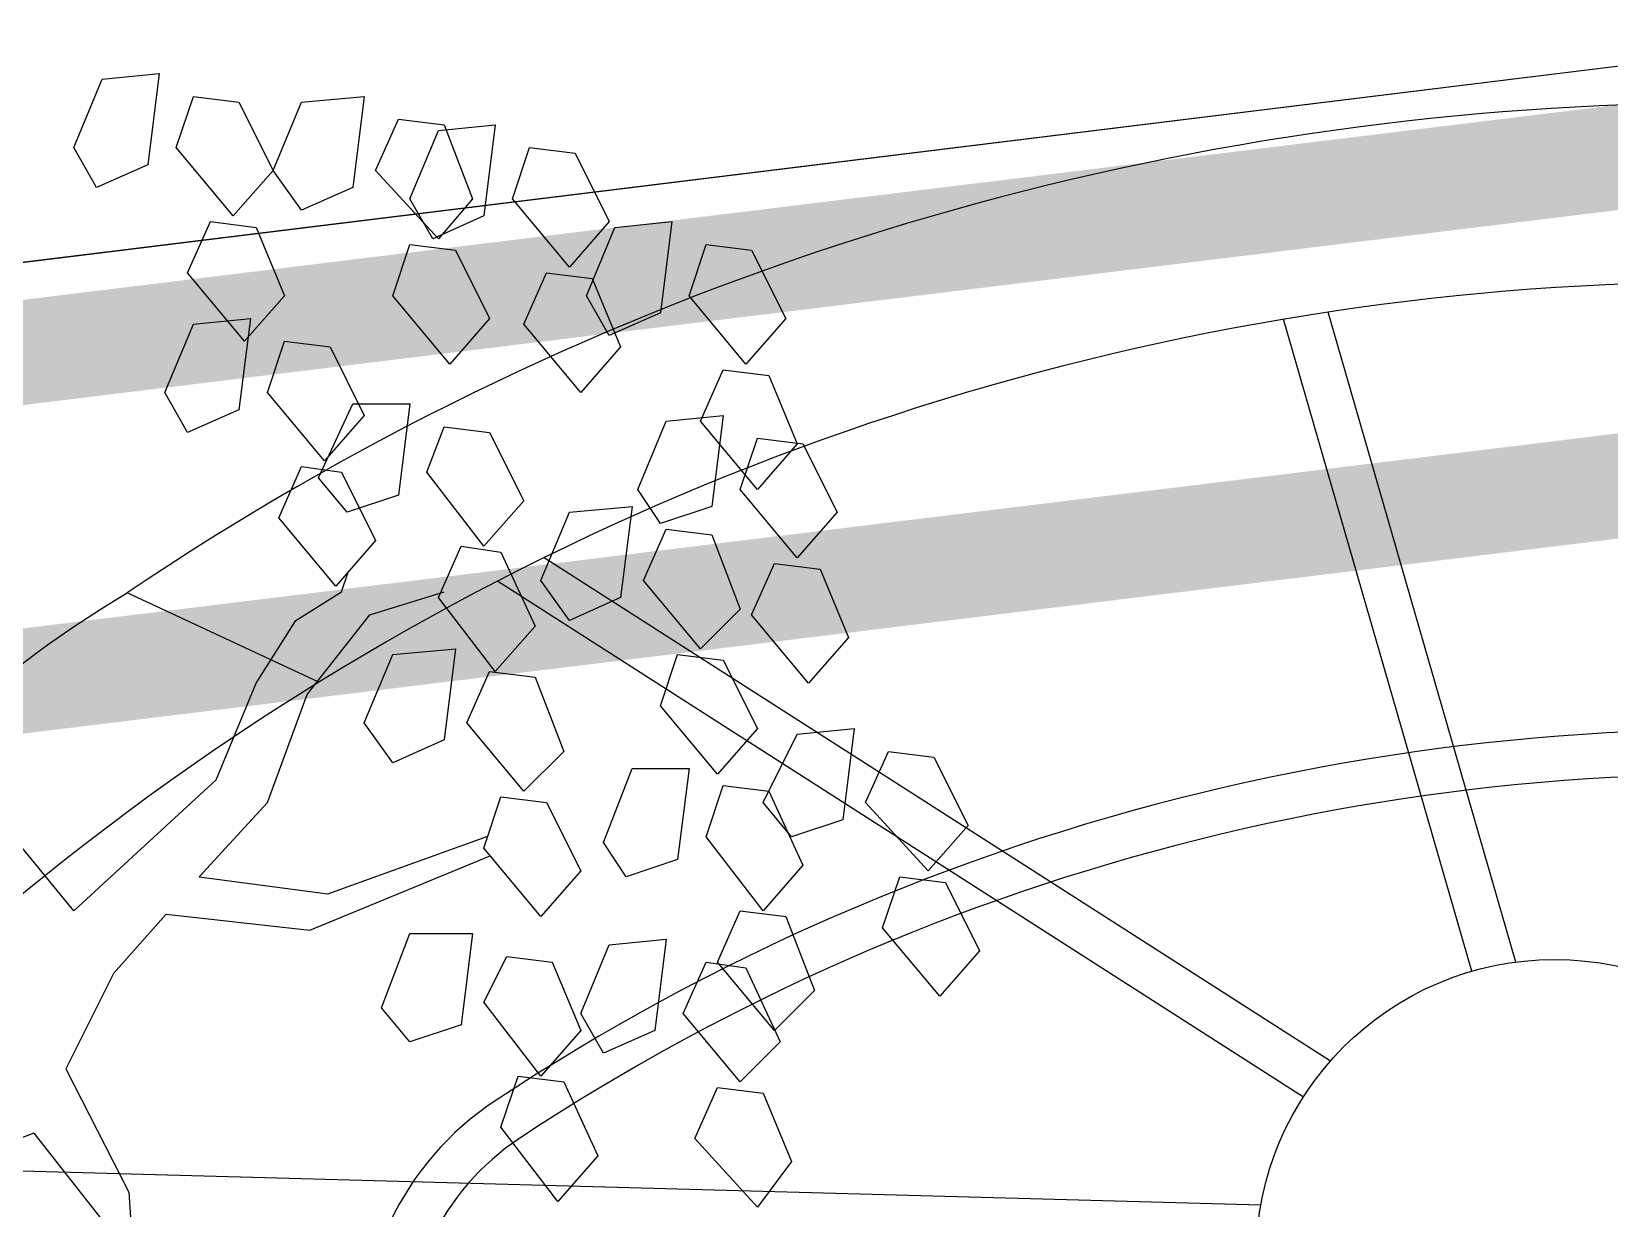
# Model space of a CAD drawing. Extents: x -809667 to 586099, y 3084146 to 3634412.
# Drawn here: x 381251.022 to 381253.665, y 3087139.781 to 3087141.753 of the extents above; entities that cross this region are included whole.
import ezdxf

# ---------------------------------------------------------------- set-up
doc = ezdxf.new("R2010")
doc.units = 0
doc.header["$LTSCALE"] = 0.5
for name, color, linetype in [('WIRE-照明', 1, 'CONTINUOUS'), ('WIRE-通讯', 4, 'CONTINUOUS'), ('乔木', 84, 'CONTINUOUS'), ('文字', 7, 'CONTINUOUS')]:
    doc.layers.add(name, color=color, linetype=linetype)

# ---------------------------------------------------------------- blocks, each defined once
blk = doc.blocks.new('幌伞枫')
at = {"layer": '乔木', "color": 0}
for p, q in [((27.2, 1054), (100.6, 1061.3)), ((100.6, 1061.3), (85.9, 943.9)), ((-9.5, 965.9), (27.2, 1054)), ((122.6, 965.9), (144.7, 1032)), ((144.7, 1032), (203.4, 1024.6)), ((203.4, 1024.6), (247.4, 936.5)), ((247.4, 936.5), (284.1, 1024.6)), ((284.1, 1024.6), (364.9, 1032)), ((364.9, 1032), (350.2, 914.5)), ((379.5, 936.5), (408.9, 1002.6)), ((408.9, 1002.6), (467.6, 995.3)), ((423.6, 899.8), (460.3, 987.9)), ((460.3, 987.9), (533.7, 995.3)), ((467.6, 995.3), (504.3, 899.8)), ((533.7, 995.3), (519, 877.8)), ((19.9, 914.5), (-9.5, 965.9)), ((196, 877.8), (122.6, 965.9)), ((555.7, 899.8), (577.7, 965.9)), ((577.7, 965.9), (636.5, 958.6)), ((636.5, 958.6), (680.5, 870.5)), ((85.9, 943.9), (19.9, 914.5)), ((247.4, 936.5), (196, 877.8)), ((284.1, 885.2), (247.4, 936.5)), ((460.3, 848.5), (379.5, 936.5)), ((350.2, 914.5), (284.1, 885.2)), ((453, 848.5), (423.6, 899.8)), ((504.3, 899.8), (460.3, 848.5)), ((629.1, 811.8), (555.7, 899.8)), ((519, 877.8), (453, 848.5)), ((137.3, 804.4), (166.7, 870.5)), ((166.7, 870.5), (225.4, 863.1)), ((225.4, 863.1), (262.1, 775.1)), ((680.5, 870.5), (629.1, 811.8)), ((651.1, 775.1), (687.8, 863.1)), ((687.8, 863.1), (761.3, 870.5)), ((761.3, 870.5), (746.6, 753)), ((401.6, 775.1), (423.6, 841.1)), ((423.6, 841.1), (482.3, 833.8)), ((482.3, 833.8), (526.4, 745.7)), ((783.3, 775.1), (805.3, 841.1)), ((805.3, 841.1), (864, 833.8)), ((864, 833.8), (908.1, 745.7)), ((210.7, 716.3), (137.3, 804.4)), ((570.4, 738.4), (599.8, 804.4)), ((599.8, 804.4), (658.5, 797.1)), ((658.5, 797.1), (695.2, 709)), ((262.1, 775.1), (210.7, 716.3)), ((475, 687), (401.6, 775.1)), ((680.5, 723.7), (651.1, 775.1)), ((856.7, 687), (783.3, 775.1)), ((746.6, 753), (680.5, 723.7)), ((108, 650.3), (144.7, 738.4)), ((144.7, 738.4), (218.1, 745.7)), ((218.1, 745.7), (203.4, 628.2)), ((526.4, 745.7), (475, 687)), ((643.8, 650.3), (570.4, 738.4)), ((908.1, 745.7), (856.7, 687)), ((240.1, 650.3), (262.1, 716.3)), ((262.1, 716.3), (320.8, 709)), ((320.8, 709), (364.9, 620.9)), ((695.2, 709), (643.8, 650.3)), ((798, 613.6), (827.3, 679.6)), ((827.3, 679.6), (886, 672.3)), ((886, 672.3), (922.7, 584.2)), ((137.3, 598.9), (108, 650.3)), ((313.5, 562.2), (240.1, 650.3)), ((306.1, 540.2), (350.2, 635.6)), ((350.2, 635.6), (423.6, 635.6)), ((423.6, 635.6), (408.9, 518.1)), ((203.4, 628.2), (137.3, 598.9)), ((364.9, 620.9), (313.5, 562.2)), ((717.2, 525.5), (753.9, 613.6)), ((753.9, 613.6), (827.3, 620.9)), ((871.4, 525.5), (798, 613.6)), ((827.3, 620.9), (812.6, 503.5)), ((445.6, 547.5), (467.6, 606.2)), ((467.6, 606.2), (526.4, 598.9)), ((526.4, 598.9), (570.4, 510.8)), ((849.3, 525.5), (871.4, 591.5)), ((871.4, 591.5), (930.1, 584.2)), ((922.7, 584.2), (871.4, 525.5)), ((930.1, 584.2), (974.1, 496.1)), ((254.8, 488.8), (284.1, 554.8)), ((284.1, 554.8), (335.5, 547.5)), ((342.8, 496.1), (306.1, 540.2)), ((335.5, 547.5), (379.5, 459.4)), ((519, 452.1), (445.6, 547.5)), ((408.9, 518.1), (342.8, 496.1)), ((570.4, 510.8), (519, 452.1)), ((746.6, 481.4), (717.2, 525.5)), ((922.7, 437.4), (849.3, 525.5)), ((328.2, 400.7), (254.8, 488.8)), ((592.4, 408), (629.1, 496.1)), ((629.1, 496.1), (709.9, 503.5)), ((709.9, 503.5), (695.2, 386)), ((812.6, 503.5), (746.6, 481.4)), ((974.1, 496.1), (922.7, 437.4)), ((724.5, 408), (753.9, 474.1)), ((753.9, 474.1), (812.6, 466.8)), ((379.5, 459.4), (328.2, 400.7)), ((460.3, 386), (489.7, 452.1)), ((489.7, 452.1), (541, 444.7)), ((812.6, 466.8), (849.3, 371.3)), ((541, 444.7), (585.1, 349.3)), ((864, 364), (893.4, 430.1)), ((893.4, 430.1), (952.1, 422.7)), ((335.5, 393.4), (344, 418.8)), ((629.1, 356.7), (592.4, 408)), ((798, 320), (724.5, 408)), ((952.1, 422.7), (988.8, 334.6)), ((276.8, 356.7), (335.5, 393.4)), ((372.2, 364), (467.6, 393.4)), ((533.7, 290.6), (460.3, 386)), ((695.2, 386), (629.1, 356.7)), ((849.3, 371.3), (798, 320)), ((225.4, 275.9), (276.8, 356.7)), ((291.5, 261.2), (372.2, 364)), ((585.1, 349.3), (533.7, 290.6)), ((937.4, 275.9), (864, 364)), ((988.8, 334.6), (937.4, 275.9)), ((364.9, 224.5), (401.6, 312.6)), ((401.6, 312.6), (482.3, 320)), ((482.3, 320), (467.6, 202.5)), ((746.6, 246.5), (768.6, 312.6)), ((768.6, 312.6), (827.3, 305.3)), ((827.3, 305.3), (871.4, 217.2)), ((497, 224.5), (526.4, 290.6)), ((526.4, 290.6), (585.1, 283.3)), ((174, 151.1), (225.4, 275.9)), ((585.1, 283.3), (621.8, 187.8)), ((240.1, 121.8), (291.5, 261.2)), ((820, 158.5), (746.6, 246.5)), ((401.6, 173.1), (364.9, 224.5)), ((570.4, 136.4), (497, 224.5)), ((871.4, 217.2), (820, 158.5)), ((878.7, 121.8), (922.7, 209.8)), ((922.7, 209.8), (996.1, 217.2)), ((996.1, 217.2), (981.5, 99.7)), ((467.6, 202.5), (401.6, 173.1)), ((621.8, 187.8), (570.4, 136.4)), ((1010.8, 121.8), (1040.2, 187.8)), ((1040.2, 187.8), (1098.9, 180.5)), ((673.2, 70.4), (709.9, 165.8)), ((709.9, 165.8), (783.3, 165.8)), ((783.3, 165.8), (768.6, 48.4)), ((1098.9, 180.5), (1143, 92.4)), ((-9.5, -17.7), (174, 151.1)), ((805.3, 77.7), (827.3, 143.8)), ((827.3, 143.8), (886, 136.4)), ((519, 63), (541, 129.1)), ((541, 129.1), (599.8, 121.8)), ((886, 136.4), (930.1, 41)), ((152, 26.3), (240.1, 121.8)), ((599.8, 121.8), (643.8, 33.7)), ((915.4, 77.7), (878.7, 121.8)), ((1091.6, 33.7), (1010.8, 121.8)), ((981.5, 99.7), (915.4, 77.7)), ((1143, 92.4), (1091.6, 33.7)), ((-9.5, -17.7), (-75.6, 63)), ((318.1, 4.2), (524.2, 78.5)), ((592.4, -25), (519, 63)), ((702.5, 26.3), (673.2, 70.4)), ((878.7, -17.7), (805.3, 77.7)), ((294.8, -42.4), (527, 53.4)), ((768.6, 48.4), (702.5, 26.3)), ((930.1, 41), (878.7, -17.7)), ((152, 26.3), (318.1, 4.2)), ((643.8, 33.7), (592.4, -25)), ((1032.8, -39.7), (1054.9, 26.3)), ((1054.9, 26.3), (1113.6, 19)), ((1113.6, 19), (1157.6, -69.1)), ((-9.5, -17.7), (-9.5, -17.7)), ((-9.5, -17.7), (-9.5, -17.7)), ((-9.5, -17.7), (-9.5, -17.7)), ((-9.5, -17.7), (-9.5, -17.7)), ((-9.5, -17.7), (-9.5, -17.7)), ((-9.5, -17.7), (-9.5, -17.7)), ((-9.5, -17.7), (-9.5, -17.7)), ((-9.5, -17.7), (-9.5, -17.7)), ((-9.5, -17.7), (-9.5, -17.7)), ((-9.5, -17.7), (-9.5, -17.7)), ((-9.5, -17.7), (-9.5, -17.7)), ((-9.5, -17.7), (-9.5, -17.7)), ((-9.5, -17.7), (-9.5, -17.7)), ((-9.5, -17.7), (-9.5, -17.7)), ((-9.5, -17.7), (-9.5, -17.7)), ((-9.5, -17.7), (-9.5, -17.7)), ((-9.5, -17.7), (-9.5, -17.7)), ((-9.5, -17.7), (-9.5, -17.7)), ((-9.5, -17.7), (-9.5, -17.7)), ((-9.5, -17.7), (-9.5, -17.7)), ((-9.5, -17.7), (-9.5, -17.7)), ((-9.5, -17.7), (-9.5, -17.7)), ((-9.5, -17.7), (-9.5, -17.7)), ((-9.5, -17.7), (-9.5, -17.7)), ((-9.5, -17.7), (-9.5, -17.7)), ((-9.5, -17.7), (-9.5, -17.7)), ((-9.5, -17.7), (-9.5, -17.7)), ((-9.5, -17.7), (-9.5, -17.7)), ((-9.5, -17.7), (-9.5, -17.7)), ((-9.5, -17.7), (-9.5, -17.7)), ((-9.5, -17.7), (-9.5, -17.7)), ((-9.5, -17.7), (-9.5, -17.7)), ((-9.5, -17.7), (-9.5, -17.7)), ((-9.5, -17.7), (-9.5, -17.7)), ((-9.5, -17.7), (-9.5, -17.7)), ((-9.5, -17.7), (-9.5, -17.7)), ((-9.5, -17.7), (-9.5, -17.7)), ((-9.5, -17.7), (-9.5, -17.7)), ((-9.5, -17.7), (-9.5, -17.7)), ((-9.5, -17.7), (-9.5, -17.7)), ((820, -83.8), (849.3, -17.7)), ((849.3, -17.7), (908.1, -25)), ((41.9, -98.5), (109.5, -21.8)), ((109.5, -21.8), (294.8, -42.4)), ((908.1, -25), (944.8, -120.5)), ((1106.3, -127.8), (1032.8, -39.7)), ((386.9, -142.5), (423.6, -47.1)), ((423.6, -47.1), (504.3, -47.1)), ((504.3, -47.1), (489.7, -164.5)), ((680.5, -61.7), (753.9, -54.4)), ((753.9, -54.4), (739.2, -171.9)), ((519, -135.2), (548.4, -76.4)), ((548.4, -76.4), (607.1, -83.8)), ((643.8, -149.8), (680.5, -61.7)), ((1157.6, -69.1), (1106.3, -127.8)), ((41.9, -98.5), (-19.6, -221.3)), ((607.1, -83.8), (643.8, -171.9)), ((775.9, -149.8), (805.3, -83.8)), ((805.3, -83.8), (856.7, -91.1)), ((893.4, -171.9), (820, -83.8)), ((856.7, -91.1), (900.7, -186.5)), ((944.8, -120.5), (893.4, -171.9)), ((592.4, -230.6), (519, -135.2)), ((423.6, -186.5), (386.9, -142.5)), ((673.2, -201.2), (643.8, -149.8)), ((849.3, -237.9), (775.9, -149.8)), ((489.7, -164.5), (423.6, -186.5)), ((643.8, -171.9), (592.4, -230.6)), ((739.2, -171.9), (673.2, -201.2)), ((900.7, -186.5), (849.3, -237.9)), ((-19.6, -221.3), (61.7, -380.2)), ((541, -296.6), (563.1, -230.6)), ((563.1, -230.6), (621.8, -237.9)), ((621.8, -237.9), (665.8, -333.3)), ((790.6, -311.3), (820, -245.3)), ((820, -245.3), (878.7, -252.6)), ((878.7, -252.6), (915.4, -340.7)), ((-60.9, -304), (-156.3, -340.7)), ((-60.9, -304), (38.4, -430.7)), ((614.4, -392.1), (541, -296.6)), ((871.4, -399.4), (790.6, -311.3)), ((665.8, -333.3), (614.4, -392.1)), ((915.4, -340.7), (871.4, -399.4)), ((61.7, -380.2), (79.4, -664.1))]:
    blk.add_line(p, q, dxfattribs=at)
blk = doc.blocks.new('123123')
at = {"layer": '文字', "color": 8}
for p, q in [((381950.2591, 3087191.4714), (381981.027, 3087195.2541)), ((381970.618, 3087192.4943), (381970.3034, 3087193.5833)), ((381970.5444, 3087192.4789), (381970.2287, 3087193.5714)), ((381970.3073, 3087192.3283), (381968.9902, 3087193.1718)), ((381970.2621, 3087192.2682), (381968.9123, 3087193.1325)), ((381968.613, 3087192.9632), (381968.2919, 3087193.1129)), ((381970.191, 3087192.0871), (381967.7703, 3087192.1535))]:
    blk.add_line(p, q, dxfattribs=at)
at = {"layer": '文字', "color": 8, "flags": 128}
for points in [[(382025.8523, 3087204.5476), (381992.3398, 3087196.7144, -0.026829), (381991.0729, 3087196.4891), (381952.3593, 3087191.7296)], [(381967.4047, 3087191.7566, -0.231206), (381968.2919, 3087193.1129, 15.992513)]]:
    blk.add_lwpolyline(points, format="xyb", dxfattribs=at)
at = {"layer": '文字', "color": 8}
blk.add_circle((381970.6831, 3087191.9986), 0.5, dxfattribs=at)
for centre, radius, start, end in [((381970.9766, 3087189.1339), 4.8, 61.2104, 124.0088), ((381970.9766, 3087189.1339), 4.5, 61.2104, 130.4879), ((381970.9766, 3087189.1339), 3.75, 83.8196, 123.4693), ((381970.9766, 3087189.1339), 3.675, 84.5745, 123.4693), ((381968.7041, 3087191.7958), 1, 130.4879, 241.2104), ((381969.1843, 3087191.845), 0.5, 123.4693, 248.229), ((381969.1843, 3087191.845), 0.425, 123.4693, 248.229)]:
    blk.add_arc(centre, radius, start, end, dxfattribs=at)
at = {"layer": '文字', "color": 8, "xscale": 0.0013, "yscale": 0.0013, "zscale": 0.0013}
blk.add_blockref('幌伞枫', (381968.2148, 3087192.6032), dxfattribs=at)

msp = doc.modelspace()

# ---------------------------------------------------------------- linework, layer by layer
at = {"layer": 'WIRE-照明', "linetype": 'Continuous', "const_width": 0.175}
msp.add_lwpolyline([(381250.605, 3087140.6157), (381274.6874, 3087143.561)], dxfattribs=at)
at = {"layer": 'WIRE-通讯', "linetype": 'Continuous', "const_width": 0.175}
msp.add_lwpolyline([(381227.5523, 3087138.3468), (381265.7099, 3087143.0135)], dxfattribs=at)

# ---------------------------------------------------------------- block references
at = {"layer": '文字'}
msp.add_blockref('123123', (-717.1099, -52.3003), dxfattribs=at)

doc.saveas('drawing.dxf')
